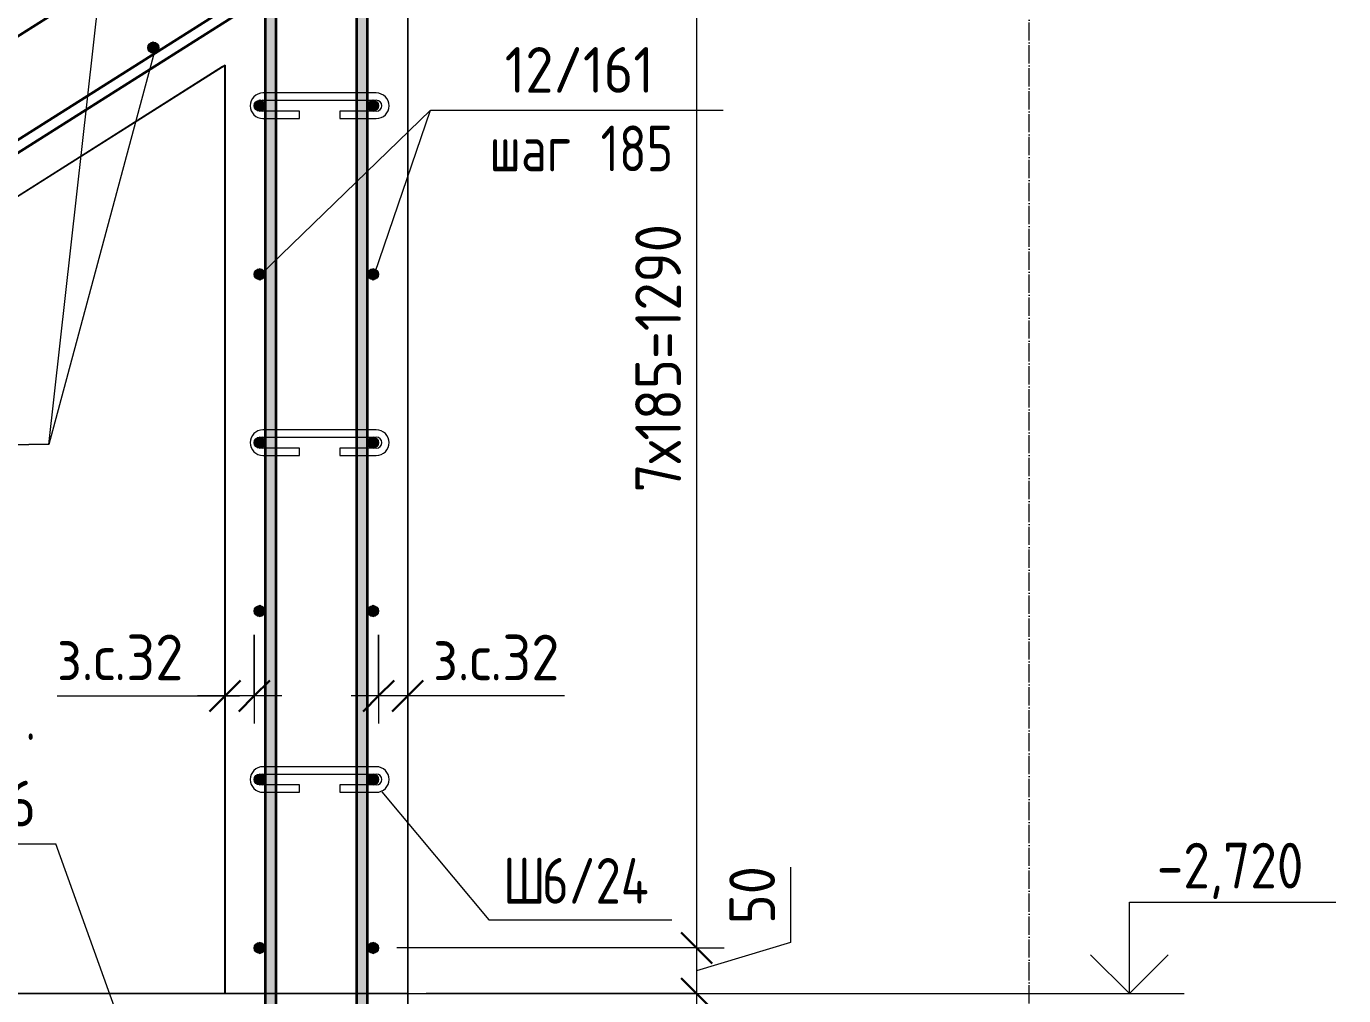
# Model space of a CAD drawing. Header units: millimetres. Extents: x 40349 to 61836, y -34600 to -479.
# Drawn here: x 44223 to 45664, y -2722 to -1661 of the extents above; entities that cross this region are included whole.
import ezdxf

# ---------------------------------------------------------------- set-up
doc = ezdxf.new("R2010")
doc.units = ezdxf.units.MM
doc.linetypes.add('02 Штрихпунктирная _20 мм_', pattern=[25, 20, -2.5, 0, -2.5])
for name, color, linetype, lineweight in [('AA_Dim', 7, 'Continuous', 9), ('AA_Dim-20', 7, 'Continuous', 9), ('AA_Oformlenie', 7, 'Continuous', 9), ('AA_Vinoska', 7, 'Continuous', 9), ('AA_Visotnaya otmetka', 7, 'Continuous', 9), ('AF_Element', 7, 'Continuous', 20), ('AF_Element_Опалубка', 253, 'Continuous', 20), ('AF_Perekritie', 7, 'Continuous', 20), ('AF_Perekritie_Опалубка', 253, 'Continuous', 20), ('AF_Stena_Опалубка', 253, 'Continuous', 20), ('KR_Armatura', 7, 'Continuous', 20), ('KR_Armatura_Tonkie', 7, 'Continuous', 20), ('KR_Fundament', 7, 'Continuous', 20), ('Оси', 7, 'Continuous', 9)]:
    doc.layers.add(name, color=color, linetype=linetype, lineweight=lineweight)
doc.styles.add('GOST Common', font='GOST_Common.ttf', dxfattribs={"width": 0.85, "height": 50})
doc.styles.add('ISOCPEUR', font='isocpeur.TTF', dxfattribs={"width": 0.9, "height": 50})
doc.styles.add('ISOCPEUR_1', font='isocpeur.TTF', dxfattribs={"width": 0.8, "height": 50})
doc.styles.add('ISOCPEUR_3', font='isocpeur.TTF', dxfattribs={"width": 0.85, "height": 50})
doc.dimstyles.new('00_Точн_3_знака__прозр_', dxfattribs={"dimscale": 304.8, "dimtxt": 50.137748, "dimasz": 0.111549, "dimexe": 0.098425, "dimexo": 0.065617, "dimgap": 0.006562, "dimtad": 1, "dimdec": 3, "dimrnd": 0.001, "dimdsep": 46, "dimtxsty": 'ISOCPEUR', "dimblk1": 'OBLIQUE', "dimblk2": 'OBLIQUE', "dimsah": 1, "dimcen": 0.09, "dimdle": 0.098425, "dimazin": 0, "dimtfac": 1, "dimtdec": 4, "dimtix": 1, "dimtmove": 1, "dimatfit": 3, "dimfxl": 1, "dimtvp": 1, "dimtolj": 1, "dimtzin": 0, "dimlwd": 18, "dimlwe": 18, "dimarcsym": 2})
doc.dimstyles.new('05_Округл_5мм__прозр_', dxfattribs={"dimscale": 304.8, "dimtxt": 50.137748, "dimasz": 0.111549, "dimexe": 0.098425, "dimexo": 0.065617, "dimgap": 0.006562, "dimtad": 1, "dimdec": 0, "dimrnd": 5, "dimdsep": 46, "dimtxsty": 'ISOCPEUR', "dimblk1": 'OBLIQUE', "dimblk2": 'OBLIQUE', "dimsah": 1, "dimcen": 0.09, "dimdle": 0.098425, "dimazin": 0, "dimtfac": 1, "dimtdec": 4, "dimtix": 1, "dimtmove": 1, "dimatfit": 3, "dimfxl": 1, "dimtvp": 1, "dimtolj": 1, "dimtzin": 0, "dimlwd": 18, "dimlwe": 18, "dimarcsym": 2})
doc.dimstyles.new('05_Округл_5мм__прозр__1', dxfattribs={"dimscale": 304.8, "dimtxt": 50.137748, "dimasz": 0.111549, "dimexe": 0.098425, "dimexo": 0.065617, "dimgap": 0.006562, "dimtad": 1, "dimdec": 0, "dimrnd": 5, "dimdsep": 46, "dimtxsty": 'ISOCPEUR', "dimblk1": 'OBLIQUE', "dimblk2": 'OBLIQUE', "dimsah": 1, "dimcen": 0.09, "dimdle": 0.098425, "dimazin": 0, "dimtfac": 1, "dimtdec": 4, "dimtix": 1, "dimtmove": 0, "dimatfit": 3, "dimfxl": 1, "dimtvp": 1, "dimtolj": 1, "dimtzin": 0, "dimlwd": 18, "dimlwe": 18, "dimarcsym": 2})

# ---------------------------------------------------------------- blocks, each defined once
blk = doc.blocks.new('Лестница - Лестница-3665204-Разрез 1 Арм')
at = {"layer": 'AF_Perekritie'}
for p, q in [((44640.1, -1340), (44640.1, -1705)), ((44640.1, -1705), (44640.1, -1340)), ((44437.5, -1705), (42840.1, -2716.7)), ((42840.1, -2716.7), (44437.5, -1705)), ((44440.1, -1705), (44437.5, -1705)), ((44437.5, -1705), (44440.1, -1705))]:
    blk.add_line(p, q, dxfattribs=at)
blk = doc.blocks.new('351_Ряд стержней П переменный шаг _НесАрм_РабПлоск_ - Тип 1-3822820-Разрез 1 Арм')
at = {"layer": 'KR_Armatura_Tonkie', "lineweight": 35}
for points in [[(44485.8, -2938), (44496.1, -2938), (44495.9, -1362), (44484.1, -1362), (44484.3, -2938), (44484.9, -2938)], [(44590.1, -2938), (44596.1, -2938), (44595.9, -1362), (44584.1, -1362), (44584.3, -2938), (44588.5, -2938)], [(44526.1, -2980), (44526.1, -2968), (44518.3, -2967), (44510.5, -2963.5), (44504.5, -2958.7), (44500, -2952.7), (44497.1, -2945.8), (44495.8, -2938), (44484.1, -2938), (44485.5, -2948.9), (44489.7, -2959), (44496.4, -2967.7), (44505.1, -2974.4), (44515.2, -2978.6), (44523.8, -2979.7)], [(44554.1, -2980), (44564.9, -2978.6), (44575.1, -2974.4), (44583.8, -2967.7), (44590.4, -2959), (44594.6, -2948.9), (44595.9, -2938), (44584.1, -2938), (44583, -2945.8), (44579.7, -2953.5), (44574.8, -2959.6), (44568.8, -2964.1), (44561.6, -2967), (44554.1, -2968.2), (44554.1, -2979.8)], [(44542.7, -2980), (44554.1, -2979.8), (44554.1, -2968), (44526.1, -2968.2), (44526.1, -2980)]]:
    blk.add_hatch(color=256, dxfattribs=at).paths.add_polyline_path(points)
for p, q in [((44484.1, -1362), (44484.1, -2938)), ((44496.1, -1362), (44484.1, -1362)), ((44484.1, -1362), (44496.1, -1362)), ((44484.1, -1362), (44484.1, -2938)), ((44496.1, -1362), (44484.1, -1362)), ((44484.1, -1362), (44496.1, -1362)), ((44496.1, -2938), (44496.1, -1362)), ((44496.1, -1362), (44511.1, -1388)), ((44496.1, -2938), (44496.1, -1362)), ((44496.1, -1362), (44511.1, -1388)), ((44584.1, -1362), (44569.1, -1388)), ((44584.1, -1362), (44569.1, -1388)), ((44584.1, -1362), (44584.1, -2938)), ((44584.1, -1362), (44596.1, -1362)), ((44596.1, -1362), (44584.1, -1362)), ((44584.1, -1362), (44584.1, -2938)), ((44584.1, -1362), (44596.1, -1362)), ((44596.1, -1362), (44584.1, -1362)), ((44596.1, -2938), (44596.1, -1362)), ((44596.1, -2938), (44596.1, -1362)), ((44554.1, -2968), (44526.1, -2968)), ((44554.1, -2968), (44526.1, -2968)), ((44526.1, -2980), (44554.1, -2980)), ((44526.1, -2980), (44554.1, -2980))]:
    blk.add_line(p, q, dxfattribs=at)
at = {"layer": 'KR_Armatura_Tonkie', "lineweight": 35, "flags": 128}
for points in [[(44484.1, -2938), (44486, -2950.7), (44491.7, -2962.2), (44500.6, -2971.4), (44511.9, -2977.5), (44524.5, -2980), (44526.1, -2980)], [(44484.1, -2938), (44486, -2950.7), (44491.7, -2962.2), (44500.6, -2971.4), (44511.9, -2977.5), (44524.5, -2980), (44526.1, -2980)], [(44526.1, -2968), (44515.4, -2966), (44506.1, -2960.4), (44499.5, -2951.9), (44496.3, -2941.5), (44496.1, -2938)], [(44526.1, -2968), (44515.4, -2966), (44506.1, -2960.4), (44499.5, -2951.9), (44496.3, -2941.5), (44496.1, -2938)], [(44554.1, -2980), (44566.7, -2978), (44578.3, -2972.3), (44587.5, -2963.4), (44593.6, -2952.1), (44596, -2939.5), (44596.1, -2938)], [(44584.1, -2938), (44582.1, -2948.7), (44576.5, -2957.9), (44568, -2964.6), (44557.6, -2967.8), (44554.1, -2968)], [(44554.1, -2980), (44566.7, -2978), (44578.3, -2972.3), (44587.5, -2963.4), (44593.6, -2952.1), (44596, -2939.5), (44596.1, -2938)], [(44584.1, -2938), (44582.1, -2948.7), (44576.5, -2957.9), (44568, -2964.6), (44557.6, -2967.8), (44554.1, -2968)]]:
    blk.add_lwpolyline(points, dxfattribs=at)
blk = doc.blocks.new('Песок ср крупн - Песок ср крупн-3745068-Разрез 1 Арм')
at = {"layer": 'AF_Element'}
for p, q in [((42840.1, -2716.7), (44440.1, -1703.4)), ((44440.1, -1703.4), (42840.1, -2716.7)), ((44440.1, -1703.4), (44440.1, -2720)), ((44440.1, -2720), (44440.1, -1703.4)), ((44440.1, -2720), (42840.1, -2720)), ((42840.1, -2720), (44440.1, -2720))]:
    blk.add_line(p, q, dxfattribs=at)
blk = doc.blocks.new('079_Шпилька _ЭлУзла_ - d6 А240-3831128-Разрез 1 Арм')
at = {"layer": 'AA_Oformlenie'}
for p, q in [((41237.1, -2471.6), (41113.1, -2471.6)), ((41113.1, -2479.6), (41237.1, -2479.6)), ((41153.1, -2491.6), (41113.1, -2491.6)), ((41153.1, -2499.6), (41153.1, -2491.6)), ((41237.1, -2491.6), (41197.1, -2491.6)), ((41197.1, -2491.6), (41197.1, -2499.6)), ((41113.1, -2499.6), (41153.1, -2499.6)), ((41197.1, -2499.6), (41237.1, -2499.6))]:
    blk.add_line(p, q, dxfattribs=at)
for centre, radius, start, end in [((41113.1, -2485.6), 14, 90, 270), ((41237.1, -2485.6), 14, 270, 90), ((41113.1, -2485.6), 6, 90, 270), ((41237.1, -2485.6), 6, 270, 90)]:
    blk.add_arc(centre, radius, start, end, dxfattribs=at)
blk = doc.blocks.new('DIMBLOCK9-Разрез 1 Арм')
at = {"layer": 'AA_Dim-20', "lineweight": 30}
for p, q in [((44956.1, -1379.2), (44939.1, -1362.2)), ((44956.1, -1379.2), (44973.1, -1396.2)), ((44956.1, -2670), (44939.1, -2653)), ((44956.1, -2670), (44973.1, -2687)), ((44956.1, -2720), (44939.1, -2703)), ((44956.1, -2720), (44973.1, -2737))]:
    blk.add_line(p, q, dxfattribs=at)
at = {"layer": 'AA_Dim-20', "lineweight": 18}
for p, q in [((44956.1, -1379.2), (44628.1, -1379.2)), ((44956.1, -1379.2), (44956.1, -2670)), ((44956.1, -1379.2), (44986.1, -1379.2)), ((44956.1, -2670), (44628.1, -2670)), ((44956.1, -2670), (44986.1, -2670)), ((44956.1, -2720), (44660.1, -2720)), ((44956.1, -2720), (44986.1, -2720))]:
    blk.add_line(p, q, dxfattribs=at)
at = {"layer": 'AA_Dim-20', "color": 0, "lineweight": 18, "insert": (44889, -2171.2), "char_height": 50, "width": 351.91, "attachment_point": 1, "rotation": 90, "line_spacing_factor": 1.135194, "style": 'ISOCPEUR'}
blk.add_mtext('7х185=1290', dxfattribs=at)
blk = doc.blocks.new('_None')
blk = doc.blocks.new('DIMBLOCK10-Разрез 1 Арм')
at = {"layer": 'AA_Dim-20', "lineweight": 18}
for p, q in [((45059, -2581.6), (45059, -2664)), ((45059, -2664), (44956.1, -2695)), ((44956.1, -2670), (44628.1, -2670)), ((44956.1, -2670), (44956.1, -2720)), ((44956.1, -2670), (44986.1, -2670)), ((44956.1, -2720), (44660.1, -2720)), ((44956.1, -2720), (44986.1, -2720)), ((44956.1, -2750), (44462.7, -2750)), ((44956.1, -2750), (44986.1, -2750))]:
    blk.add_line(p, q, dxfattribs=at)
at = {"layer": 'AA_Dim-20', "lineweight": 30}
for p, q in [((44956.1, -2670), (44939.1, -2653)), ((44956.1, -2670), (44973.1, -2687)), ((44956.1, -2720), (44939.1, -2703)), ((44956.1, -2720), (44973.1, -2737)), ((44956.1, -2750), (44939.1, -2733)), ((44956.1, -2750), (44973.1, -2767))]:
    blk.add_line(p, q, dxfattribs=at)
at = {"layer": 'AA_Dim-20', "color": 0, "lineweight": 18, "insert": (44991.9, -2644), "char_height": 50, "width": 74.923, "attachment_point": 1, "rotation": 90, "line_spacing_factor": 1.135194, "style": 'ISOCPEUR'}
blk.add_mtext('50', dxfattribs=at)
blk = doc.blocks.new('DIMBLOCK11-Разрез 1 Арм')
at = {"layer": 'AA_Dim-20', "lineweight": 30}
for p, q in [((44956.1, -2720), (44939.1, -2703)), ((44956.1, -2720), (44973.1, -2737)), ((44956.1, -2750), (44939.1, -2733)), ((44956.1, -2750), (44973.1, -2767)), ((44956.1, -2980), (44939.1, -2963)), ((44956.1, -2980), (44973.1, -2997))]:
    blk.add_line(p, q, dxfattribs=at)
at = {"layer": 'AA_Dim-20', "lineweight": 18}
for p, q in [((44956.1, -2720), (44660.1, -2720)), ((44956.1, -2720), (44956.1, -2750)), ((44956.1, -2720), (44986.1, -2720)), ((45056.7, -2760.5), (44956.1, -2735)), ((44956.1, -2750), (44462.7, -2750)), ((44956.1, -2750), (44986.1, -2750)), ((45056.7, -2842.9), (45056.7, -2760.5)), ((44956.1, -2980), (44660.1, -2980)), ((44956.1, -2980), (44986.1, -2980))]:
    blk.add_line(p, q, dxfattribs=at)
at = {"layer": 'AA_Dim-20', "color": 0, "lineweight": 18, "insert": (44989.6, -2842.9), "char_height": 50, "width": 74.923, "attachment_point": 1, "rotation": 90, "line_spacing_factor": 1.135194, "style": 'ISOCPEUR'}
blk.add_mtext('30', dxfattribs=at)
blk = doc.blocks.new('DIMBLOCK17-Разрез 1 Арм')
at = {"layer": 'AA_Dim-20', "lineweight": 18}
for p, q in [((44608.1, -2327.2), (44608.1, -2424.1)), ((44608.1, -2394.1), (44608.1, -2327.2)), ((44640.1, -2398.2), (44640.1, -2364.1)), ((44670.1, -2394.1), (44578.1, -2394.1)), ((44647.8, -2394.1), (44624.1, -2394.1)), ((44640.1, -2394.1), (44640.1, -2398.2)), ((44811.6, -2394.1), (44647.8, -2394.1))]:
    blk.add_line(p, q, dxfattribs=at)
at = {"layer": 'AA_Dim-20', "lineweight": 30}
for p, q in [((44608.1, -2394.1), (44625.1, -2377.1)), ((44640.1, -2394.1), (44657.1, -2377.1)), ((44608.1, -2394.1), (44591.1, -2411.1)), ((44640.1, -2394.1), (44623.1, -2411.1))]:
    blk.add_line(p, q, dxfattribs=at)
at = {"layer": 'AA_Dim-20', "color": 0, "lineweight": 18, "insert": (44667.8, -2327), "char_height": 50, "width": 172.55, "attachment_point": 1, "line_spacing_factor": 1.135194, "style": 'ISOCPEUR'}
blk.add_mtext('з.с.32', dxfattribs=at)
blk = doc.blocks.new('_Oblique')
at = {"color": 0, "linetype": 'ByBlock', "lineweight": -2}
blk.add_line((-0.5, -0.5), (0.5, 0.5), dxfattribs=at)
blk = doc.blocks.new('DIMBLOCK18-Разрез 1 Арм')
at = {"layer": 'AA_Dim-20', "lineweight": 18}
for p, q in [((44472.1, -2327.2), (44472.1, -2424.1)), ((44472.1, -2394.1), (44472.1, -2327.2)), ((44440.1, -2398.2), (44440.1, -2364.1)), ((44256.3, -2394.1), (44420.1, -2394.1)), ((44502.1, -2394.1), (44410.1, -2394.1)), ((44420.1, -2394.1), (44456.1, -2394.1)), ((44440.1, -2394.1), (44440.1, -2398.2))]:
    blk.add_line(p, q, dxfattribs=at)
at = {"layer": 'AA_Dim-20', "lineweight": 30}
for p, q in [((44440.1, -2394.1), (44457.1, -2377.1)), ((44472.1, -2394.1), (44489.1, -2377.1)), ((44440.1, -2394.1), (44423.1, -2411.1)), ((44472.1, -2394.1), (44455.1, -2411.1))]:
    blk.add_line(p, q, dxfattribs=at)
at = {"layer": 'AA_Dim-20', "color": 0, "lineweight": 18, "insert": (44256.3, -2326.9), "char_height": 50, "width": 172.55, "attachment_point": 1, "line_spacing_factor": 1.135194, "style": 'ISOCPEUR'}
blk.add_mtext('з.с.32', dxfattribs=at)
blk = doc.blocks.new('042_М_Арматуры - Диам длина поз _ Комментарий-2260297-Разрез 1 Арм')
at = {"layer": 'AA_Vinoska'}
blk.add_line((42971.3, -1846.4), (43291.3, -1846.4), dxfattribs=at)
blk = doc.blocks.new('042_М_Арматуры - Диам длина поз _ Шаг-2260295-Разрез 1 Арм')
at = {"layer": 'AA_Vinoska'}
blk.add_line((43025.3, -1678.9), (43305.3, -1678.9), dxfattribs=at)
blk = doc.blocks.new('010_Текст с выноской - Текст 2 строки-3834462-Разрез 1 Арм')
at = {"layer": 'AA_Vinoska'}
blk.add_line((41424.6, -1991), (41624.6, -1991), dxfattribs=at)
blk = doc.blocks.new('Высотные отметки - Стрелка вверх-400292-Разрез 1 Арм')
at = {"layer": 'AA_Vinoska'}
for p, q in [((45430.9, -1240), (45656.9, -1240)), ((45430.9, -1340), (45430.9, -1240)), ((45430.9, -1340), (45388.4, -1297.6)), ((45430.9, -1340), (45473.3, -1297.6)), ((45370.9, -1340), (45490.9, -1340))]:
    blk.add_line(p, q, dxfattribs=at)

msp = doc.modelspace()

# ---------------------------------------------------------------- hatches: boundary and pattern name
at = {"layer": 'KR_Armatura'}
h = msp.add_hatch(color=256, dxfattribs=at)
edge = h.paths.add_edge_path()
edge.add_arc((44361.7253, -1684.365), 6, 0, 360)
for points in [[(44361.971, -1690.3599), (44367.0399, -1687.1496), (44366.7942, -1681.1546), (44361.4795, -1678.37), (44356.4106, -1681.5803), (44356.6564, -1687.5753)], [(44478.0616, -1754.0024), (44483.2578, -1751.0024), (44483.2578, -1745.0024), (44478.0616, -1742.0024), (44472.8655, -1745.0024), (44472.8655, -1751.0024)], [(44602.0616, -1754.0024), (44607.2578, -1751.0024), (44607.2578, -1745.0024), (44602.0616, -1742.0024), (44596.8655, -1745.0024), (44596.8655, -1751.0024)], [(44478.0616, -1938.402), (44483.2578, -1935.402), (44483.2578, -1929.402), (44478.0616, -1926.402), (44472.8655, -1929.402), (44472.8655, -1935.402)], [(44602.0616, -1938.402), (44607.2578, -1935.402), (44607.2578, -1929.402), (44602.0616, -1926.402), (44596.8655, -1929.402), (44596.8655, -1935.402)], [(44478.0616, -2122.8015), (44483.2578, -2119.8015), (44483.2578, -2113.8015), (44478.0616, -2110.8015), (44472.8655, -2113.8015), (44472.8655, -2119.8015)], [(44602.0616, -2122.8015), (44607.2578, -2119.8015), (44607.2578, -2113.8015), (44602.0616, -2110.8015), (44596.8655, -2113.8015), (44596.8655, -2119.8015)], [(44478.0616, -2307.201), (44483.2578, -2304.201), (44483.2578, -2298.201), (44478.0616, -2295.201), (44472.8655, -2298.201), (44472.8655, -2304.201)], [(44602.0616, -2307.201), (44607.2578, -2304.201), (44607.2578, -2298.201), (44602.0616, -2295.201), (44596.8655, -2298.201), (44596.8655, -2304.201)], [(44478.0616, -2491.6005), (44483.2578, -2488.6005), (44483.2578, -2482.6005), (44478.0616, -2479.6005), (44472.8655, -2482.6005), (44472.8655, -2488.6005)], [(44602.0616, -2491.6005), (44607.2578, -2488.6005), (44607.2578, -2482.6005), (44602.0616, -2479.6005), (44596.8655, -2482.6005), (44596.8655, -2488.6005)], [(44478.0616, -2676), (44483.2578, -2673), (44483.2578, -2667), (44478.0616, -2664), (44472.8655, -2667), (44472.8655, -2673)], [(44602.0616, -2676), (44607.2578, -2673), (44607.2578, -2667), (44602.0616, -2664), (44596.8655, -2667), (44596.8655, -2673), (44599.411, -2674.4696)]]:
    msp.add_hatch(color=256, dxfattribs=at).paths.add_polyline_path(points)
h = msp.add_hatch(color=256, dxfattribs=at)
edge = h.paths.add_edge_path()
edge.add_arc((44478.0616, -1748.0024), 6, 0, 360)
h = msp.add_hatch(color=256, dxfattribs=at)
edge = h.paths.add_edge_path()
edge.add_arc((44602.0616, -1748.0024), 6, 0, 360)
h = msp.add_hatch(color=256, dxfattribs=at)
edge = h.paths.add_edge_path()
edge.add_arc((44478.0616, -1932.402), 6, 0, 360)
h = msp.add_hatch(color=256, dxfattribs=at)
edge = h.paths.add_edge_path()
edge.add_arc((44602.0616, -1932.402), 6, 0, 360)
h = msp.add_hatch(color=256, dxfattribs=at)
edge = h.paths.add_edge_path()
edge.add_arc((44478.0616, -2116.8015), 6, 0, 360)
h = msp.add_hatch(color=256, dxfattribs=at)
edge = h.paths.add_edge_path()
edge.add_arc((44602.0616, -2116.8015), 6, 0, 360)
h = msp.add_hatch(color=256, dxfattribs=at)
edge = h.paths.add_edge_path()
edge.add_arc((44478.0616, -2301.201), 6, 0, 360)
h = msp.add_hatch(color=256, dxfattribs=at)
edge = h.paths.add_edge_path()
edge.add_arc((44602.0616, -2301.201), 6, 0, 360)
h = msp.add_hatch(color=256, dxfattribs=at)
edge = h.paths.add_edge_path()
edge.add_arc((44478.0616, -2485.6005), 6, 0, 360)
h = msp.add_hatch(color=256, dxfattribs=at)
edge = h.paths.add_edge_path()
edge.add_arc((44602.0616, -2485.6005), 6, 0, 360)
h = msp.add_hatch(color=256, dxfattribs=at)
edge = h.paths.add_edge_path()
edge.add_arc((44478.0616, -2670), 6, 0, 360)
h = msp.add_hatch(color=256, dxfattribs=at)
edge = h.paths.add_edge_path()
edge.add_arc((44602.0616, -2670), 6, 0, 360)

# ---------------------------------------------------------------- linework, layer by layer
at = {"layer": 'AA_Vinoska'}
for p, q in [((44305.7401, -1591.7911), (44246.8908, -2118.7743)), ((44362.8572, -1688.6182), (44247.4239, -2118.7743)), ((44478.1652, -1933.9342), (44665.117, -1752.7151)), ((44604.0146, -1931.1528), (44665.117, -1752.7151)), ((44247.4239, -2118.7743), (44225.479, -2118.7743)), ((44246.8908, -2118.7743), (44225.479, -2118.7743)), ((44611.8199, -2498.911), (44728.8464, -2639.1693)), ((44329.7638, -2764.2743), (44255.1522, -2555.9412))]:
    msp.add_line(p, q, dxfattribs=at)
at = {"layer": 'AA_Visotnaya otmetka'}
for p, q in [((44458.2422, -2720), (45213.0972, -2720)), ((45213.0972, -2720), (45429.654, -2720))]:
    msp.add_line(p, q, dxfattribs=at)
at = {"layer": 'AF_Stena_Опалубка'}
for p, q in [((44440.0616, -2720), (44440.0616, -1705)), ((44440.0616, -1705), (44440.0616, -2720)), ((44640.0616, -1705), (44640.0616, -2720)), ((44640.0616, -2720), (44640.0616, -1705)), ((44640.0616, -2720), (44440.0616, -2720)), ((44440.0616, -2720), (44640.0616, -2720))]:
    msp.add_line(p, q, dxfattribs=at)
at = {"layer": 'KR_Armatura'}
for p, q in [((44361.4795, -1678.37), (44356.4106, -1681.5803)), ((44356.4106, -1681.5803), (44356.6564, -1687.5753)), ((44366.7942, -1681.1546), (44361.4795, -1678.37)), ((44367.0399, -1687.1496), (44366.7942, -1681.1546)), ((44356.6564, -1687.5753), (44361.971, -1690.3599)), ((44361.971, -1690.3599), (44367.0399, -1687.1496)), ((44478.0616, -1742.0024), (44472.8655, -1745.0024)), ((44483.2578, -1745.0024), (44478.0616, -1742.0024)), ((44602.0616, -1742.0024), (44596.8655, -1745.0024)), ((44607.2578, -1745.0024), (44602.0616, -1742.0024)), ((44472.8655, -1745.0024), (44472.8655, -1751.0024)), ((44472.8655, -1751.0024), (44478.0616, -1754.0024)), ((44478.0616, -1754.0024), (44483.2578, -1751.0024)), ((44483.2578, -1751.0024), (44483.2578, -1745.0024)), ((44596.8655, -1745.0024), (44596.8655, -1751.0024)), ((44596.8655, -1751.0024), (44602.0616, -1754.0024)), ((44602.0616, -1754.0024), (44607.2578, -1751.0024)), ((44607.2578, -1751.0024), (44607.2578, -1745.0024)), ((44478.0616, -1926.402), (44472.8655, -1929.402)), ((44472.8655, -1929.402), (44472.8655, -1935.402)), ((44483.2578, -1929.402), (44478.0616, -1926.402)), ((44483.2578, -1935.402), (44483.2578, -1929.402)), ((44602.0616, -1926.402), (44596.8655, -1929.402)), ((44596.8655, -1929.402), (44596.8655, -1935.402)), ((44607.2578, -1929.402), (44602.0616, -1926.402)), ((44607.2578, -1935.402), (44607.2578, -1929.402)), ((44472.8655, -1935.402), (44478.0616, -1938.402)), ((44478.0616, -1938.402), (44483.2578, -1935.402)), ((44596.8655, -1935.402), (44602.0616, -1938.402)), ((44602.0616, -1938.402), (44607.2578, -1935.402)), ((44478.0616, -2110.8015), (44472.8655, -2113.8015)), ((44472.8655, -2113.8015), (44472.8655, -2119.8015)), ((44483.2578, -2113.8015), (44478.0616, -2110.8015)), ((44483.2578, -2119.8015), (44483.2578, -2113.8015)), ((44602.0616, -2110.8015), (44596.8655, -2113.8015)), ((44596.8655, -2113.8015), (44596.8655, -2119.8015)), ((44607.2578, -2113.8015), (44602.0616, -2110.8015)), ((44607.2578, -2119.8015), (44607.2578, -2113.8015)), ((44472.8655, -2119.8015), (44478.0616, -2122.8015)), ((44478.0616, -2122.8015), (44483.2578, -2119.8015)), ((44596.8655, -2119.8015), (44602.0616, -2122.8015)), ((44602.0616, -2122.8015), (44607.2578, -2119.8015)), ((44478.0616, -2295.201), (44472.8655, -2298.201)), ((44472.8655, -2298.201), (44472.8655, -2304.201)), ((44472.8655, -2304.201), (44478.0616, -2307.201)), ((44483.2578, -2298.201), (44478.0616, -2295.201)), ((44478.0616, -2307.201), (44483.2578, -2304.201)), ((44483.2578, -2304.201), (44483.2578, -2298.201)), ((44602.0616, -2295.201), (44596.8655, -2298.201)), ((44596.8655, -2298.201), (44596.8655, -2304.201)), ((44596.8655, -2304.201), (44602.0616, -2307.201)), ((44607.2578, -2298.201), (44602.0616, -2295.201)), ((44602.0616, -2307.201), (44607.2578, -2304.201)), ((44607.2578, -2304.201), (44607.2578, -2298.201)), ((44478.0616, -2479.6005), (44472.8655, -2482.6005)), ((44472.8655, -2482.6005), (44472.8655, -2488.6005)), ((44472.8655, -2488.6005), (44478.0616, -2491.6005)), ((44483.2578, -2482.6005), (44478.0616, -2479.6005)), ((44478.0616, -2491.6005), (44483.2578, -2488.6005)), ((44483.2578, -2488.6005), (44483.2578, -2482.6005)), ((44602.0616, -2479.6005), (44596.8655, -2482.6005)), ((44596.8655, -2482.6005), (44596.8655, -2488.6005)), ((44596.8655, -2488.6005), (44602.0616, -2491.6005)), ((44607.2578, -2482.6005), (44602.0616, -2479.6005)), ((44602.0616, -2491.6005), (44607.2578, -2488.6005)), ((44607.2578, -2488.6005), (44607.2578, -2482.6005)), ((44478.0616, -2664), (44472.8655, -2667)), ((44483.2578, -2667), (44478.0616, -2664)), ((44602.0616, -2664), (44596.8655, -2667)), ((44607.2578, -2667), (44602.0616, -2664)), ((44472.8655, -2667), (44472.8655, -2673)), ((44472.8655, -2673), (44478.0616, -2676)), ((44478.0616, -2676), (44483.2578, -2673)), ((44483.2578, -2673), (44483.2578, -2667)), ((44596.8655, -2667), (44596.8655, -2673)), ((44596.8655, -2673), (44599.411, -2674.4696)), ((44599.411, -2674.4696), (44602.0616, -2676)), ((44602.0616, -2676), (44607.2578, -2673)), ((44607.2578, -2673), (44607.2578, -2667))]:
    msp.add_line(p, q, dxfattribs=at)
for centre in [(44361.7253, -1684.365), (44478.0616, -1748.0024), (44602.0616, -1748.0024), (44478.0616, -1932.402), (44602.0616, -1932.402), (44478.0616, -2116.8015), (44602.0616, -2116.8015), (44478.0616, -2301.201), (44602.0616, -2301.201), (44478.0616, -2485.6005), (44602.0616, -2485.6005), (44478.0616, -2670), (44602.0616, -2670)]:
    msp.add_circle(centre, 6, dxfattribs=at)
at = {"layer": 'KR_Armatura_Tonkie', "lineweight": 35}
for p, q in [((44584.1748, -1436.9466), (42593.178, -2697.9112)), ((44608.8843, -1534.9311), (42786.8513, -2688.8853)), ((44615.3049, -1545.0689), (42793.2719, -2699.0231))]:
    msp.add_line(p, q, dxfattribs=at)
at = {"layer": 'KR_Fundament'}
for p, q in [((41075.0616, -2720), (44640.0616, -2720)), ((44640.0616, -2720), (41075.0616, -2720)), ((44640.0616, -2720), (44640.0616, -3020)), ((44640.0616, -3020), (44640.0616, -2720))]:
    msp.add_line(p, q, dxfattribs=at)
at = {"layer": 'Оси', "linetype": '02 Штрихпунктирная _20 мм_'}
msp.add_line((45320.0616, -3333.2371), (45320.0616, -1087.0408), dxfattribs=at)

# ---------------------------------------------------------------- block references
at = {"layer": 'AA_Oformlenie'}
for p in [(3368.5376, 737.6), (3368.5376, 368.8), (3368.5376, 0)]:
    msp.add_blockref('079_Шпилька _ЭлУзла_ - d6 А240-3831128-Разрез 1 Арм', p, dxfattribs=at)
at = {"layer": 'AA_Vinoska'}
for name, p in [('042_М_Арматуры - Диам длина поз _ Комментарий-2260297-Разрез 1 Арм', (1693.8635, 93.7168)), ('042_М_Арматуры - Диам длина поз _ Комментарий-2260297-Разрез 1 Арм', (934.2255, -272.3423)), ('042_М_Арматуры - Диам длина поз _ Шаг-2260295-Разрез 1 Арм', (949.8923, -877.0882)), ('010_Текст с выноской - Текст 2 строки-3834462-Разрез 1 Арм', (3304.2679, -648.1398))]:
    msp.add_blockref(name, p, dxfattribs=at)
at = {"layer": 'AA_Visotnaya otmetka'}
msp.add_blockref('Высотные отметки - Стрелка вверх-400292-Разрез 1 Арм', (-1.2064, -1380), dxfattribs=at)
at = {"layer": 'AF_Element_Опалубка'}
msp.add_blockref('Песок ср крупн - Песок ср крупн-3745068-Разрез 1 Арм', (0, 0), dxfattribs=at)
at = {"layer": 'AF_Perekritie_Опалубка'}
msp.add_blockref('Лестница - Лестница-3665204-Разрез 1 Арм', (0, 0), dxfattribs=at)
at = {"layer": 'KR_Armatura_Tonkie', "lineweight": 35}
msp.add_blockref('351_Ряд стержней П переменный шаг _НесАрм_РабПлоск_ - Тип 1-3822820-Разрез 1 Арм', (0, 0), dxfattribs=at)

# ---------------------------------------------------------------- texts
at = {"layer": 'AA_Vinoska', "char_height": 50, "attachment_point": 1}
for s, insert, width, style in [('12/161', (44746.1098, -1683.7101), 199.139175, 'ISOCPEUR'), (' 185', (44825.6981, -1769.6912), 123.1392, 'ISOCPEUR_1'), ('шаг', (44729.3898, -1769.6912), 116.7257, 'ISOCPEUR_1'), ('\\fISOCPEUR|b0|i0|c204|p34|;\\W.8;.', (44221.6079, -2392.2107), 14.1097, 'ISOCPEUR_1'), ('12/116', (44070.0807, -2486.9362), 199.139175, 'ISOCPEUR'), ('\\fGOST Common|b0|i0|c204|p34|;\\W.85;Ш', (44744.1921, -2571.5233), 51.789012, 'GOST Common'), ('6/24', (44786.9223, -2571.5233), 151.278431, 'GOST Common')]:
    msp.add_mtext(s, dxfattribs=dict(at, insert=insert, width=width, style=style))

# ---------------------------------------------------------------- dimensions: what is measured, and where the dimension line sits
at = {"layer": 'AA_Dim', "lineweight": 18}
dim = msp.add_linear_dim(base=(44956.1211, -2670), p1=(44608.0616, -1379.2034), p2=(44608.0616, -2670), angle=90, text='7х185=1290', dimstyle='05_Округл_5мм__прозр__1', override={"dimpost": '<>', "dimblk1": 'None', "dimblk2": 'None', "dimsah": 1, "dimfxl": 1290.796582}, dxfattribs=at)
dim.commit()
dim.dimension.update_dxf_attribs({"geometry": 'DIMBLOCK9-Разрез 1 Арм', "text_midpoint": (44929.1211, -2024.6017)})
for base, p1, p2, picture, middle in [((44440.0616, -2394.1416), (44472.0616, -2307.201), (44440.0616, -2418.1832), 'DIMBLOCK18-Разрез 1 Арм', (44342.5685, -2360.2829)), ((44608.0616, -2394.1416), (44640.0616, -2418.1832), (44608.0616, -2307.201), 'DIMBLOCK17-Разрез 1 Арм', (44754.0525, -2360.339))]:
    dim = msp.add_linear_dim(base=base, p1=p1, p2=p2, dimstyle='00_Точн_3_знака__прозр_', override={"dimpost": 'з.с.<>', "dimfxl": 115.503467}, dxfattribs=at)
    dim.commit()
    dim.dimension.update_dxf_attribs({"geometry": picture, "text_midpoint": middle, "dimtype": 160})
for base, p1, p2, text, override, picture, middle in [((44956.1211, -2720), (44608.0616, -2670), (44640.0616, -2720), '50', {"dimpost": '<>', "dimblk1": 'None', "dimblk2": 'None', "dimsah": 1, "dimfxl": 59.363288}, 'DIMBLOCK10-Разрез 1 Арм', (45025.2305, -2606.5499)), ((44956.1211, -2750), (44640.0616, -2720), (44442.6727, -2750), '30', {"dimpost": '<>', "dimblk1": 'None', "dimblk2": 'None', "dimsah": 1, "dimfxl": 199.655637}, 'DIMBLOCK11-Разрез 1 Арм', (45022.9176, -2805.4605))]:
    dim = msp.add_linear_dim(base=base, p1=p1, p2=p2, angle=90, text=text, dimstyle='05_Округл_5мм__прозр_', override=override, dxfattribs=at)
    dim.commit()
    dim.dimension.update_dxf_attribs({"geometry": picture, "text_midpoint": middle, "dimtype": 160, "text_rotation": 90})

# ---------------------------------------------------------------- next in the draw order: texts
at = {"layer": 'AA_Visotnaya otmetka', "insert": (45459.6876, -2554.8641), "char_height": 50, "width": 191.919467, "attachment_point": 1, "line_spacing_factor": 1.135194, "style": 'ISOCPEUR_3', "bg_fill": 3, "box_fill_scale": 1.25, "bg_fill_color": 256, "bg_fill_true_color": 13158600, "bg_fill_transparency": 0}
msp.add_mtext('-2,720', dxfattribs=at)

doc.saveas('drawing.dxf')
